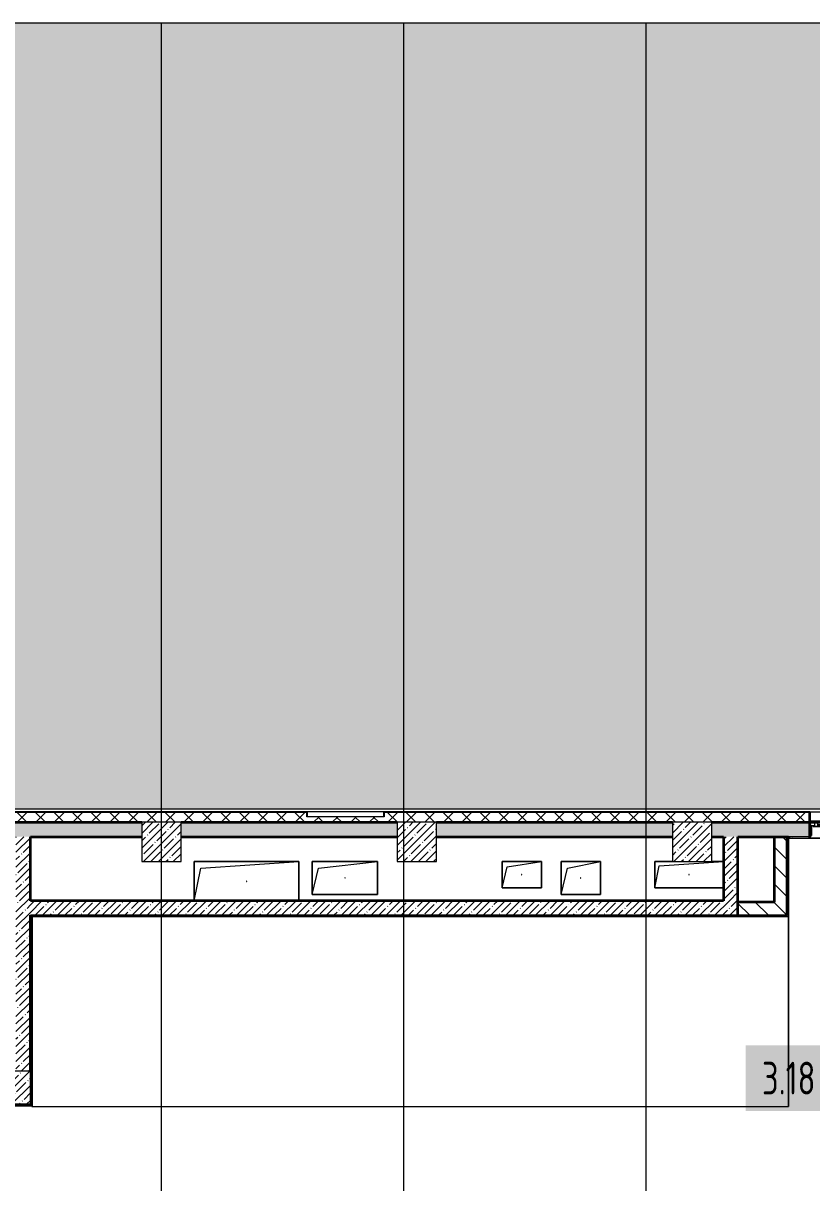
# Model space of a CAD drawing. Header units: millimetres. Extents: x 3914 to 443608, y -156176 to 78197.
# Drawn here: x 335520 to 347558, y -136281 to -118577 of the extents above; entities that cross this region are included whole.
import ezdxf

# ---------------------------------------------------------------- set-up
doc = ezdxf.new("R2010")
doc.units = ezdxf.units.MM
for name, color, linetype, lineweight in [('A-DETL-2', 7, 'Continuous', 5), ('A-FLOR', 7, 'Continuous', 9), ('A-GENM', 7, 'Continuous', 9), ('A-GLAZ', 7, 'Continuous', 9), ('A-GLAZ-1', 7, 'Continuous', 5), ('A-WALL', 7, 'Continuous', 5), ('A-WALL-1', 7, 'Continuous', 35), ('I-WALL', 7, 'Continuous', 5), ('S-COLS', 7, 'Continuous', 9), ('S-COLS-1', 7, 'Continuous', 5), ('Оси', 7, 'Continuous', 9)]:
    doc.layers.add(name, color=color, linetype=linetype, lineweight=lineweight)
doc.layers.add('A-DETL-GENF-3', color=7, linetype='Continuous', lineweight=9, true_color=0x696a6b)
doc.layers.add('A-WALL-FNSH-1', color=9, linetype='Continuous', lineweight=5, true_color=0x808080)
doc.styles.add('СПДС', font='ГОСТ тип А.ttf', dxfattribs={"width": 0.9})
pattern_1 = [(45, (315419.7, -145976.68), (-114.04925, 114.04925), []), (45, (315533.75, -145976.68), (-114.04925, 114.04925), [201.612, -40.322, 6.706, -33.617])]
pattern_2 = [(135, (315419.7, -145976.68), (-141.4214, -141.4214), [])]
pattern_3 = [(0, (315419.7, -145976.68), (243.84, 60.96), [20.117, -162.763, 20.117, -162.763, -975.36]), (0, (315419.7, -145976.68), (243.84, 60.96), [-365.76, 20.117, -345.643, 20.117, -162.763, -426.72]), (0, (315419.7, -145976.68), (243.84, 60.96), [-914.4, 20.117, -101.803, 20.117, -284.683]), (120, (315511.14, -145946.2), (-174.71291, 180.69163), [20.117, -162.763, 20.117, -162.763, -975.36]), (120, (315511.14, -145946.2), (-174.71291, 180.69163), [-365.76, 20.117, -345.643, 20.117, -162.763, -426.72]), (120, (315511.14, -145946.2), (-174.71291, 180.69163), [-914.4, 20.117, -101.803, 20.117, -284.683]), (240, (315541.62, -145824.28), (-69.12709, -241.65163), [20.117, -162.763, 20.117, -162.763, -975.36]), (240, (315541.62, -145824.28), (-69.12709, -241.65163), [-365.76, 20.117, -345.643, 20.117, -162.763, -426.72]), (240, (315541.62, -145824.28), (-69.12709, -241.65163), [-914.4, 20.117, -101.803, 20.117, -284.683])]

# ---------------------------------------------------------------- blocks, each defined once
blk = doc.blocks.new('BSC_Колонна _Прямоугольная - 600х600-V529-Объем проектирования 3 этажа')
at = {"layer": 'S-COLS-1'}
h = blk.add_hatch(dxfattribs=at)
h.set_pattern_fill('FP_30', color=256, style=0, pattern_type=2)
h.set_pattern_definition([(45, (-26110, -14900), (-114.04925, 114.04925), []), (45, (-25995.95, -14900), (-114.04925, 114.04925), [201.613, -40.323, 6.706, -33.617])])
h.paths.add_polyline_path([(300, -300), (300, 300), (-300, 300), (-300, -300)])
for p, q in [((300, 300), (-300, 300)), ((-300, 300), (-300, -300)), ((300, -300), (300, 300)), ((-300, -300), (300, -300))]:
    blk.add_line(p, q, dxfattribs=at)
blk = doc.blocks.new('BSC_Колонна _Прямоугольная - 500х500-V561-Объем проектирования 3 этажа')
at = {"layer": 'S-COLS-1'}
h = blk.add_hatch(dxfattribs=at)
h.set_pattern_fill('FP_103', color=256, style=0, pattern_type=2)
h.set_pattern_definition([(45, (-19960, -11150), (-114.0493, 114.0493), []), (45, (-19845.95, -11150), (-114.0493, 114.0493), [201.613, -40.323, 6.706, -33.617])])
h.paths.add_polyline_path([(10, -250), (250, -250), (250, 250), (-250, 250), (-250, -250)])
for p, q in [((250, 250), (-250, 250)), ((-250, 250), (-250, -250)), ((250, -250), (250, 250)), ((-250, -250), (250, -250))]:
    blk.add_line(p, q, dxfattribs=at)
blk = doc.blocks.new('BSC_Колонна _Прямоугольная - 600х600-V562-Объем проектирования 3 этажа')
at = {"layer": 'S-COLS-1'}
h = blk.add_hatch(dxfattribs=at)
h.set_pattern_fill('FP_104', color=256, style=0, pattern_type=2)
h.set_pattern_definition([(45, (-30310, -14900), (-114.04925, 114.04925), []), (45, (-30195.95, -14900), (-114.04925, 114.04925), [201.613, -40.323, 6.706, -33.617])])
h.paths.add_polyline_path([(300, -300), (300, 300), (-300, 300), (-300, -300), (-222, -300)])
for p, q in [((300, 300), (-300, 300)), ((-300, 300), (-300, -300)), ((300, -300), (300, 300)), ((-300, -300), (300, -300))]:
    blk.add_line(p, q, dxfattribs=at)
blk = doc.blocks.new('BSC_Колонна _Прямоугольная - 600х600-V604-Объем проектирования 3 этажа')
at = {"layer": 'S-COLS-1'}
h = blk.add_hatch(dxfattribs=at)
h.set_pattern_fill('FP_144', color=256, style=0, pattern_type=2)
h.set_pattern_definition([(45, (-22210, -14900), (-114.0493, 114.0493), []), (45, (-22095.95, -14900), (-114.0493, 114.0493), [201.613, -40.323, 6.706, -33.617])])
h.paths.add_polyline_path([(-300, -300), (300, -300), (300, 300), (-300, 300), (-300, 80)])
for p, q in [((300, 300), (-300, 300)), ((-300, 300), (-300, -300)), ((300, -300), (300, 300)), ((-300, -300), (300, -300))]:
    blk.add_line(p, q, dxfattribs=at)
blk = doc.blocks.new('GM_Отверстие прямоугольное _в плите_ - Отверстие-21987487-Объем проектирования 3 этажа')
at = {"layer": 'A-GENM'}
for p, q in [((-800, -300), (-800, 300)), ((-800, 300), (800, 300)), ((800, 300), (-800, 300)), ((-800, 300), (-800, -300)), ((-800, -300), (-700, 200)), ((-700, 200), (800, 300)), ((800, 300), (800, -300)), ((800, -300), (800, 300))]:
    blk.add_line(p, q, dxfattribs=at)
for start, end in [(360, 180), (180, 360)]:
    blk.add_arc((0, 0), 2.5, start, end, dxfattribs=at)
blk = doc.blocks.new('GM_Отверстие прямоугольное _в плите_ - Отверстие-21955708-Объем проектирования 3 этажа')
at = {"layer": 'A-GENM'}
for p, q in [((-500, -250), (-500, 250)), ((-500, 250), (500, 250)), ((500, 250), (-500, 250)), ((-500, 250), (-500, -250)), ((-400, 150), (500, 250)), ((500, 250), (500, -250)), ((500, -250), (500, 250)), ((-500, -250), (-400, 150)), ((500, -250), (-500, -250)), ((-500, -250), (500, -250))]:
    blk.add_line(p, q, dxfattribs=at)
for start, end in [(360, 180), (180, 360)]:
    blk.add_arc((0, 0), 2.5, start, end, dxfattribs=at)
blk = doc.blocks.new('GM_Отверстие прямоугольное _в плите_ - Отверстие-21955464-Объем проектирования 3 этажа')
at = {"layer": 'A-GENM'}
for p, q in [((-300, -200), (-300, 200)), ((-300, 200), (300, 200)), ((300, 200), (-300, 200)), ((-300, 200), (-300, -200)), ((-220, 120), (300, 200)), ((300, 200), (300, -200)), ((300, -200), (300, 200)), ((-300, -200), (-220, 120)), ((300, -200), (-300, -200)), ((-300, -200), (300, -200))]:
    blk.add_line(p, q, dxfattribs=at)
for start, end in [(360, 180), (180, 360)]:
    blk.add_arc((0, 0), 2.5, start, end, dxfattribs=at)
blk = doc.blocks.new('GM_Отверстие прямоугольное _в плите_ - Отверстие-21988131-Объем проектирования 3 этажа')
at = {"layer": 'A-GENM'}
for p, q in [((-300, -250), (-300, 250)), ((-300, 250), (300, 250)), ((300, 250), (-300, 250)), ((-300, 250), (-300, -250)), ((-200, 150), (300, 250)), ((300, 250), (300, -250)), ((300, -250), (300, 250)), ((-300, -250), (-200, 150)), ((300, -250), (-300, -250)), ((-300, -250), (300, -250))]:
    blk.add_line(p, q, dxfattribs=at)
for start, end in [(360, 180), (180, 360)]:
    blk.add_arc((0, 0), 2.5, start, end, dxfattribs=at)
blk = doc.blocks.new('GM_Отверстие прямоугольное _в плите_ - Отверстие-21988258-Объем проектирования 3 этажа')
at = {"layer": 'A-GENM'}
for p, q in [((-525, -200), (-525, 200)), ((-525, 200), (-255, 200)), ((-255, 200), (-525, 200)), ((-525, 200), (-525, -200)), ((-458, 133), (525, 200)), ((345, 200), (525, 200)), ((525, 200), (345, 200)), ((-525, -200), (-458, 133)), ((525, -200), (-525, -200)), ((-525, -200), (525, -200))]:
    blk.add_line(p, q, dxfattribs=at)
for start, end in [(360, 180), (180, 360)]:
    blk.add_arc((0, 0), 2.5, start, end, dxfattribs=at)
blk = doc.blocks.new('120_Окно_СКБ_1Ст - 120_Окно_СКБ_1Ст_900х2500_h_-20705657-Объем проектирования 3 этажа')
at = {"layer": 'A-GLAZ'}
for p, q in [((-450, -127), (-450, -57)), ((-450, -57), (-380, -57)), ((-380, -127), (-450, -127)), ((-380, -127), (-400, -127)), ((-400, -127), (-400, -137)), ((-400, -137), (400, -137)), ((400, -137), (-400, -137)), ((-380, -57), (-380, -127)), ((380, -87), (-380, -87)), ((-380, -87), (-380, -127)), ((-330, -137), (-330, -87)), ((330, -137), (330, -87)), ((380, -127), (380, -57)), ((380, -57), (450, -57)), ((380, -127), (380, -87)), ((450, -127), (380, -127)), ((400, -127), (380, -127)), ((400, -137), (400, -127)), ((450, -57), (450, -127))]:
    blk.add_line(p, q, dxfattribs=at)
at = {"layer": 'A-GLAZ-1'}
for p, q in [((450, -57), (-450, -57)), ((-430, -127), (-400, -127)), ((-330, -107), (330, -107)), ((330, -117), (-330, -117)), ((400, -127), (450, -127))]:
    blk.add_line(p, q, dxfattribs=at)
blk = doc.blocks.new('Уголок вложенный - Уголок вложенный-23831105-Объем проектирования 3 этажа')
at = {"layer": 'A-GENM'}
for p, q in [((24357, 15365), (24437, 15365)), ((24357, 15361), (24357, 15365)), ((24421, 15358), (24360, 15358)), ((24430, 15288), (24430, 15349)), ((24437, 15285), (24433, 15285)), ((24437, 15365), (24437, 15285))]:
    blk.add_line(p, q, dxfattribs=at)
at = {"layer": 'A-GENM', "flags": 128}
for points in [[(24360, 15358), (24360, 15358), (24359, 15358), (24358, 15359), (24358, 15359), (24358, 15360), (24357, 15360), (24357, 15361)], [(24430, 15349), (24430, 15351), (24429, 15353), (24428, 15355), (24427, 15356), (24425, 15357), (24423, 15358), (24421, 15358)], [(24433, 15285), (24433, 15285), (24432, 15285), (24431, 15286), (24431, 15286), (24431, 15287), (24430, 15287), (24430, 15288)]]:
    blk.add_lwpolyline(points, dxfattribs=at)
blk = doc.blocks.new('Уголок вложенный - Уголок вложенный-V635-Объем проектирования 3 этажа')
at = {"layer": 'A-GENM'}
for p, q in [((25603, 15365), (25683, 15365)), ((25603, 15285), (25603, 15365)), ((25607, 15285), (25603, 15285)), ((25610, 15349), (25610, 15288)), ((25680, 15358), (25619, 15358)), ((25683, 15365), (25683, 15361))]:
    blk.add_line(p, q, dxfattribs=at)
at = {"layer": 'A-GENM', "flags": 128}
for points in [[(25610, 15288), (25610, 15287), (25610, 15287), (25610, 15286), (25609, 15286), (25609, 15285), (25608, 15285), (25607, 15285)], [(25619, 15358), (25617, 15358), (25615, 15357), (25614, 15356), (25612, 15355), (25611, 15353), (25610, 15351), (25610, 15349)], [(25683, 15361), (25683, 15360), (25683, 15360), (25683, 15359), (25682, 15359), (25682, 15358), (25681, 15358), (25680, 15358)]]:
    blk.add_lwpolyline(points, dxfattribs=at)
blk = doc.blocks.new('Уголок вложенный - Уголок вложенный-23831240-Объем проектирования 3 этажа')
at = {"layer": 'A-GENM'}
for p, q in [((24357, 15361), (24357, 15365)), ((24423, 15358), (24421, 15358)), ((24430, 15349), (24430, 15351)), ((24437, 15285), (24433, 15285)), ((24437, 15365), (25603, 15365)), ((25603, 15285), (24437, 15285)), ((25607, 15285), (25603, 15285)), ((25610, 15351), (25610, 15349)), ((25619, 15358), (25617, 15358)), ((25683, 15365), (25683, 15361))]:
    blk.add_line(p, q, dxfattribs=at)
at = {"layer": 'A-GENM', "flags": 128}
for points in [[(24360, 15358), (24359, 15358), (24358, 15359), (24358, 15359), (24358, 15360), (24357, 15360), (24357, 15361)], [(24433, 15285), (24433, 15285), (24432, 15285), (24431, 15286), (24431, 15286), (24431, 15287), (24430, 15287)], [(25610, 15287), (25610, 15287), (25610, 15286), (25609, 15286), (25609, 15285), (25608, 15285), (25607, 15285)], [(25683, 15361), (25683, 15360), (25683, 15360), (25683, 15359), (25682, 15359), (25682, 15358), (25681, 15358)]]:
    blk.add_lwpolyline(points, dxfattribs=at)

msp = doc.modelspace()

# ---------------------------------------------------------------- hatches: boundary and pattern name
at = {"layer": 'A-DETL-GENF-3'}
msp.add_hatch(color=256, dxfattribs=at).paths.add_polyline_path([(369438.8, -134076.7), (381579.7, -134076.7), (381579.7, -133676.7), (381939.3, -133676.7), (381939.3, -118636.6), (357339.3, -118636.6), (357339.3, -122096.6), (349339.3, -122096.6), (349339.3, -118576.6), (315199.7, -118576.6), (315199.7, -130569.4), (357799.7, -130569.4), (357799.7, -133676.7), (358199.7, -133676.7), (358199.7, -134076.7), (367329.7, -134076.7)])
at = {"layer": 'A-WALL'}
h = msp.add_hatch(dxfattribs=at)
h.set_pattern_fill('FP_24', color=256, style=0, pattern_type=2)
h.set_pattern_definition([(45, (315419.7, -145976.68), (-141.4214, 141.4214), []), (135, (315419.7, -145976.68), (-141.4214, -141.4214), [])])
h.paths.add_polyline_path([(353927.5, -130776.7), (357579.7, -130776.7), (357579.7, -130626.7), (353229.7, -130626.7), (353229.7, -130776.7), (353689.7, -130776.7)])
h.paths.add_polyline_path([(329735, -130776.7), (347529.7, -130776.7), (347529.7, -130626.7), (341030, -130627.7), (341030, -130688.7), (341023, -130691.7), (339857, -130691.7), (339850, -130688.7), (339850, -130626.7), (335209.7, -130627.7), (335209.7, -130688.7), (335202.7, -130691.7), (334436.7, -130691.7), (334429.7, -130688.7), (334429.7, -130626.7), (330202.7, -130627.7), (330202.7, -130688.7), (330195.7, -130691.7), (330029.7, -130691.7), (330022.7, -130688.7), (330022.7, -130626.7), (328279.7, -130626.7), (328279.7, -130776.7), (329729.7, -130776.7)])
h.paths.add_polyline_path([(315309.7, -130776.7), (322179.7, -130776.7), (322179.7, -130626.7), (315459.7, -130626.7), (315459.7, -130683.7), (315309.7, -130683.7)])
h.paths.add_polyline_path([(349049.7, -130776.7), (349179.7, -130776.7), (349179.7, -130626.7), (349029.7, -130626.7), (349029.7, -130776.7)])
h.paths.add_polyline_path([(325179.7, -130776.7), (325179.7, -130626.7), (324579.7, -130626.7), (324579.7, -130776.7)])
h.paths.add_polyline_path([(350079.7, -130776.7), (350829.7, -130776.7), (350829.7, -130626.7), (350079.7, -130626.7)])
h.paths.add_polyline_path([(323679.7, -130776.7), (323679.7, -130626.7), (323079.7, -130626.7), (323079.7, -130776.7)])
h.paths.add_polyline_path([(348429.7, -130776.7), (348659.7, -130776.7), (348659.7, -130626.7), (348429.7, -130626.7), (348429.7, -130758.7)])
at = {"layer": 'I-WALL'}
h = msp.add_hatch(dxfattribs=at)
h.set_pattern_fill('FP_1', color=256, style=0, pattern_type=2)
h.set_pattern_definition(pattern_1)
h.paths.add_polyline_path([(331058.7, -130996.7), (333530, -130996.3), (333530, -130776.7), (329729.7, -130776.7), (329729.7, -130996.7), (330309.7, -130996.7)])
h.paths.add_polyline_path([(347200.9, -130996.7), (347529.7, -130996.7), (347529.7, -130776.7), (346029.7, -130776.7), (346029.7, -130996.7), (347180.9, -130996.7)])
h.paths.add_polyline_path([(335629.7, -130996.7), (337329.7, -130996.7), (337329.7, -130776.7), (334130, -130776.7), (334130, -130996.7), (335409.7, -130996.7)])
h.paths.add_polyline_path([(345429.7, -130996.7), (345429.7, -130776.7), (341829.7, -130776.7), (341829.7, -130996.7), (343379.7, -130996.7)])
h.paths.add_polyline_path([(341229.7, -130996.7), (341229.7, -130776.7), (337929.7, -130776.7), (337929.7, -130996.7), (341156.7, -130996.7)])
h = msp.add_hatch(dxfattribs=at)
h.set_pattern_fill('FP_1', color=256, style=0, pattern_type=2)
h.set_pattern_definition(pattern_1)
h.paths.add_polyline_path([(335409.7, -134576.7), (335629.7, -134576.7), (335629.7, -130996.7), (335409.7, -130996.7), (335409.7, -134074.8)])
h = msp.add_hatch(dxfattribs=at)
h.set_pattern_fill('FP_1', color=256, style=0, pattern_type=2)
h.set_pattern_definition(pattern_1)
h.paths.add_polyline_path([(346429.7, -131976.7), (346429.7, -130996.7), (346209.7, -130996.7), (346209.7, -131976.7)])
h = msp.add_hatch(dxfattribs=at)
h.set_pattern_fill('FP_23', color=256, style=0, pattern_type=2)
h.set_pattern_definition(pattern_2)
h.paths.add_polyline_path([(347165.6, -131996.7), (347180.9, -131996.7), (347180.9, -130996.7), (346980.9, -130996.7), (346980.9, -131996.7), (347138.5, -131996.7)])
h = msp.add_hatch(dxfattribs=at)
h.set_pattern_fill('FP_191', color=256, style=0, pattern_type=2)
h.set_pattern_definition(pattern_3)
h.paths.add_polyline_path([(347200.9, -132196.7), (347199.9, -131016.7), (347180.9, -130996.7), (347180.9, -132196.7)])
h.paths.add_polyline_path([(347200.9, -131016.7), (347200.9, -130996.7), (347180.9, -130996.7), (347188.9, -131004.7)])
h = msp.add_hatch(dxfattribs=at)
h.set_pattern_fill('FP_191', color=256, style=0, pattern_type=2)
h.set_pattern_definition(pattern_3)
h.paths.add_polyline_path([(347200.9, -131016.7), (347529.7, -131016.7), (347529.7, -130996.7), (347200.9, -130996.7)])
h = msp.add_hatch(dxfattribs=at)
h.set_pattern_fill('FP_1', color=256, style=0, pattern_type=2)
h.set_pattern_definition(pattern_1)
h.paths.add_polyline_path([(343179.7, -132196.7), (346429.7, -132196.7), (346429.7, -131976.7), (335629.7, -131976.7), (335629.7, -132196.7), (341156.7, -132196.7)])
h = msp.add_hatch(dxfattribs=at)
h.set_pattern_fill('FP_23', color=256, style=0, pattern_type=2)
h.set_pattern_definition(pattern_2)
h.paths.add_polyline_path([(347049.1, -132196.7), (347180.9, -132196.7), (347180.9, -131996.7), (346429.7, -131996.7), (346429.7, -132196.7), (347016.7, -132196.7)])
h = msp.add_hatch(dxfattribs=at)
h.set_pattern_fill('FP_191', color=256, style=0, pattern_type=2)
h.set_pattern_definition(pattern_3)
h.paths.add_polyline_path([(335629.7, -135076.7), (335649.7, -135076.6), (335649.7, -132196.7), (335629.7, -132196.7), (335629.7, -135004)])
h = msp.add_hatch(dxfattribs=at)
h.set_pattern_fill('FP_191', color=256, style=0, pattern_type=2)
h.set_pattern_definition(pattern_3)
h.paths.add_polyline_path([(345507.8, -132216.7), (347200.9, -132216.7), (347200.9, -132196.7), (335649.7, -132196.7), (335651.5, -132216.7), (344024.9, -132216.7)])
h = msp.add_hatch(dxfattribs=at)
h.set_pattern_fill('FP_191', color=256, style=0, pattern_type=2)
h.set_pattern_definition(pattern_3)
h.paths.add_polyline_path([(335350.5, -135096.7), (335649.7, -135096.7), (335649.7, -135076.7), (332359.7, -135076.7), (332359.7, -135084.7), (332329.7, -135085.8), (332329.7, -135096.7), (334630, -135096.7)])
h.paths.add_polyline_path([(329130, -135096.7), (329830.7, -135096.7), (329830.7, -135084.7), (329800.7, -135084.7), (329800.7, -135076.7), (328381, -135078.9), (328381, -135096.7), (328647.2, -135096.7)])
h.paths.add_polyline_path([(330780.7, -135096.7), (331379.7, -135096.7), (331379.7, -135084.7), (331349.7, -135084.7), (331349.7, -135076.7), (330810.7, -135076.7), (330810.7, -135084.7), (330780.7, -135084.7), (330780.7, -135090.1)])

# ---------------------------------------------------------------- linework, layer by layer
at = {"layer": 'A-DETL-2'}
for p, q in [((349339.3, -118576.6), (315199.7, -118576.6)), ((315199.7, -130569.4), (357799.7, -130569.4))]:
    msp.add_line(p, q, dxfattribs=at)
at = {"layer": 'A-FLOR'}
for p, q in [((347200.9, -131016.7), (348408.7, -131016.7)), ((347200.9, -131017.7), (347200.9, -135117.7)), ((335661.9, -135117.7), (335661.9, -132217.7)), ((347201.9, -132217.7), (335661.9, -132217.7)), ((347201.9, -135117.7), (347201.9, -132217.7)), ((335650.7, -135076.7), (335650.7, -135117.7)), ((335650.7, -135117.7), (347201.9, -135117.7))]:
    msp.add_line(p, q, dxfattribs=at)
at = {"layer": 'A-WALL'}
for p, q in [((339850.4, -130626.7), (335209.3, -130626.7)), ((339849.1, -130623.7), (335210.5, -130623.7)), ((347529.7, -130626.7), (341029.5, -130626.7)), ((347529.7, -130623.7), (341030.8, -130623.7)), ((347529.7, -130618.7), (348429.7, -130618.7)), ((337329.7, -130776.7), (334130, -130776.7)), ((341229.7, -130776.7), (337929.7, -130776.7)), ((345429.7, -130776.7), (341829.7, -130776.7)), ((347529.7, -130776.7), (346029.7, -130776.7)), ((347529.7, -130996.7), (347200.9, -130996.7)), ((347200.9, -131016.7), (347200.9, -131017.7)), ((347180.9, -132196.7), (335629.7, -132196.7)), ((335649.7, -132216.7), (335649.7, -135076.7)), ((347200.9, -132216.7), (335649.7, -132216.7))]:
    msp.add_line(p, q, dxfattribs=at)
at = {"layer": 'A-WALL-1'}
for p, q in [((347529.7, -131016.7), (347529.7, -130626.7)), ((329729.7, -130776.7), (337329.7, -130776.7)), ((337929.7, -130776.7), (341229.7, -130776.7)), ((341829.7, -130776.7), (345429.7, -130776.7)), ((346029.7, -130776.7), (348429.7, -130776.7)), ((347549.7, -130828.7), (347529.7, -130828.7)), ((347549.7, -130976.7), (347549.7, -130828.7)), ((335629.7, -131976.7), (335629.7, -130996.7)), ((335629.7, -130996.7), (337329.7, -130996.7)), ((337929.7, -130996.7), (341229.7, -130996.7)), ((341829.7, -130996.7), (345429.7, -130996.7)), ((346029.7, -130996.7), (346209.7, -130996.7)), ((346209.7, -130996.7), (346209.7, -131976.7)), ((346429.7, -130996.7), (347200.9, -130996.7)), ((346429.7, -132196.7), (346429.7, -130996.7)), ((346980.9, -130996.7), (346980.9, -131996.7)), ((347180.9, -132196.7), (347180.9, -130996.7)), ((347529.7, -130976.7), (347549.7, -130976.7)), ((346209.7, -131976.7), (335629.7, -131976.7)), ((346980.9, -131996.7), (346429.7, -131996.7)), ((335629.7, -134576.7), (335629.7, -132196.7)), ((332329.7, -135096.7), (335649.7, -135096.7))]:
    msp.add_line(p, q, dxfattribs=at)
at = {"layer": 'A-WALL-FNSH-1'}
for p, q in [((339780, -130618.7), (335279.7, -130618.7)), ((339843.4, -130618.7), (339841, -130618.7)), ((341039, -130618.7), (341036.5, -130618.7)), ((347529.7, -130618.7), (341100, -130618.7)), ((347529.7, -130626.7), (347529.7, -130618.7)), ((347550.7, -130828.7), (347549.7, -130828.7)), ((347550.7, -130976.7), (347550.7, -130828.7)), ((347549.7, -130976.7), (347550.7, -130976.7)), ((347201.9, -131017.7), (347529.7, -131017.7)), ((347201.9, -132217.7), (347201.9, -131017.7)), ((347529.7, -131017.7), (347529.7, -131016.7)), ((335650.7, -135097.7), (335650.7, -132217.7)), ((335650.7, -132217.7), (335661.9, -132217.7)), ((335649.7, -135076.7), (335649.7, -135096.7)), ((332329.7, -135097.7), (335650.7, -135097.7))]:
    msp.add_line(p, q, dxfattribs=at)
at = {"layer": 'I-WALL'}
msp.add_line((348408.7, -131017.7), (347529.7, -131017.7), dxfattribs=at)
at = {"layer": 'Оси'}
for points in [[(337629.7, -147882.9), (337629.7, -142882.9), (337629.7, -123578.6), (337629.7, -118578.6)], [(341329.7, -147882.9), (341329.7, -142882.9), (341329.7, -123578.6), (341329.7, -118578.6)], [(345029.7, -147882.9), (345029.7, -142882.9), (345029.7, -123578.6), (345029.7, -118578.6)]]:
    msp.add_lwpolyline(points, dxfattribs=at)

# ---------------------------------------------------------------- block references
at = {"layer": 'A-GENM'}
for name, p in [('Уголок вложенный - Уголок вложенный-23831105-Объем проектирования 3 этажа', (315419.7, -145976.7)), ('Уголок вложенный - Уголок вложенный-23831240-Объем проектирования 3 этажа', (315419.7, -145976.7)), ('Уголок вложенный - Уголок вложенный-V635-Объем проектирования 3 этажа', (315419.7, -145976.7)), ('GM_Отверстие прямоугольное _в плите_ - Отверстие-21987487-Объем проектирования 3 этажа', (338929.7, -131676.7)), ('GM_Отверстие прямоугольное _в плите_ - Отверстие-21955708-Объем проектирования 3 этажа', (340429.7, -131626.7)), ('GM_Отверстие прямоугольное _в плите_ - Отверстие-21955464-Объем проектирования 3 этажа', (343129.7, -131576.7)), ('GM_Отверстие прямоугольное _в плите_ - Отверстие-21988131-Объем проектирования 3 этажа', (344029.7, -131626.7)), ('GM_Отверстие прямоугольное _в плите_ - Отверстие-21988258-Объем проектирования 3 этажа', (345684.7, -131576.7))]:
    msp.add_blockref(name, p, dxfattribs=at)
at = {"layer": 'A-GLAZ', "color": 3}
msp.add_blockref('120_Окно_СКБ_1Ст - 120_Окно_СКБ_1Ст_900х2500_h_-20705657-Объем проектирования 3 этажа', (347979.7, -130701.7), dxfattribs=at)
at = {"layer": 'S-COLS'}
for name, p in [('BSC_Колонна _Прямоугольная - 600х600-V604-Объем проектирования 3 этажа', (337629.7, -131076.7)), ('BSC_Колонна _Прямоугольная - 600х600-V529-Объем проектирования 3 этажа', (341529.7, -131076.7)), ('BSC_Колонна _Прямоугольная - 600х600-V562-Объем проектирования 3 этажа', (345729.7, -131076.7)), ('BSC_Колонна _Прямоугольная - 500х500-V561-Объем проектирования 3 этажа', (335379.7, -134826.7))]:
    msp.add_blockref(name, p, dxfattribs=at)

# ---------------------------------------------------------------- texts
at = {"insert": (346796.9, -134432.7), "char_height": 500, "width": 1212.151, "attachment_point": 1, "style": 'СПДС', "bg_fill": 1, "box_fill_scale": 1.5, "bg_fill_color": 7, "bg_fill_true_color": 16777215, "bg_fill_transparency": 0}
msp.add_mtext('3.18', dxfattribs=at)

doc.saveas('drawing.dxf')
